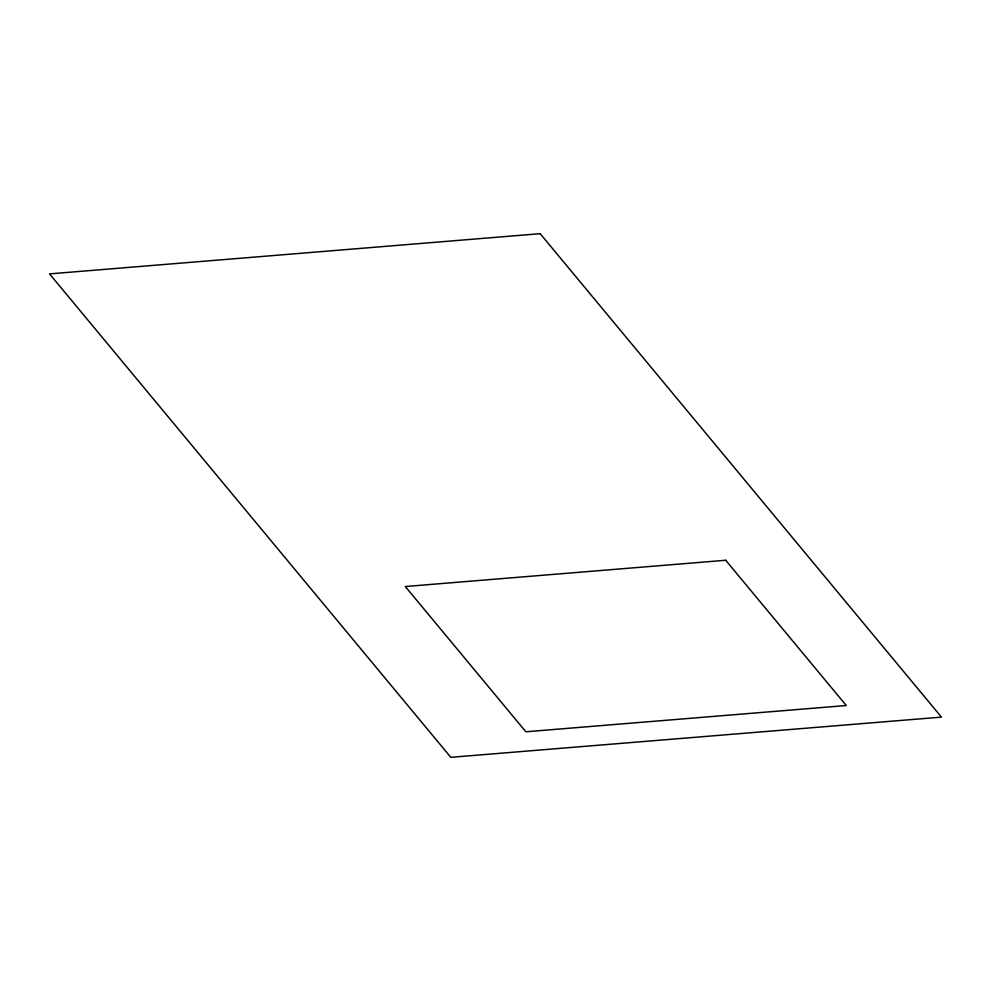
<?xml version="1.0" encoding="UTF-8"?>
<svg xmlns="http://www.w3.org/2000/svg" width="991" height="991" viewBox="0 0 991 991"><rect width="100%" height="100%" fill="white"/><g stroke="black" fill="none" stroke-linecap="round" stroke-linejoin="round"><path stroke-width="1.49" d="M540.182 233.678L49.55 273.888L450.818 757.322L941.45 717.112L540.182 233.678M725.709 560.262L405.294 586.523L525.862 731.779L846.277 705.518L725.709 560.262"/></g></svg>
